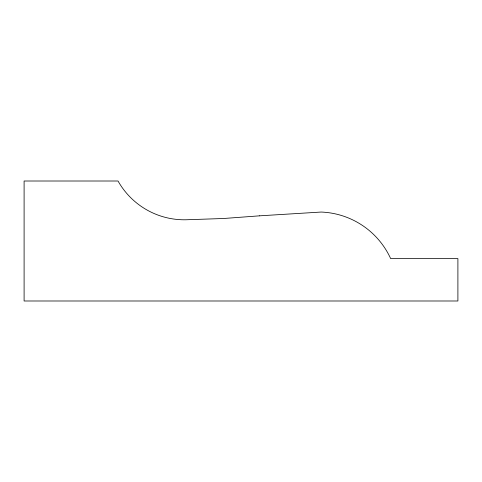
<?xml version="1.0" encoding="UTF-8"?>
<svg xmlns="http://www.w3.org/2000/svg" width="482" height="482" viewBox="0 0 482 482"><rect width="100%" height="100%" fill="white"/><g stroke="black" fill="none" stroke-linecap="round" stroke-linejoin="round"><path stroke-width="0.72" d="M259.4 215.84L223.612 218.497L187.745 219.714A76.102 76.102 0 0 1 118.024 181.009L24.1 181.009L24.1 300.991L457.9 300.991L457.9 258.593L390.655 258.593A79.759 79.759 0 0 0 321.145 212.05L259.4 215.84"/></g></svg>
